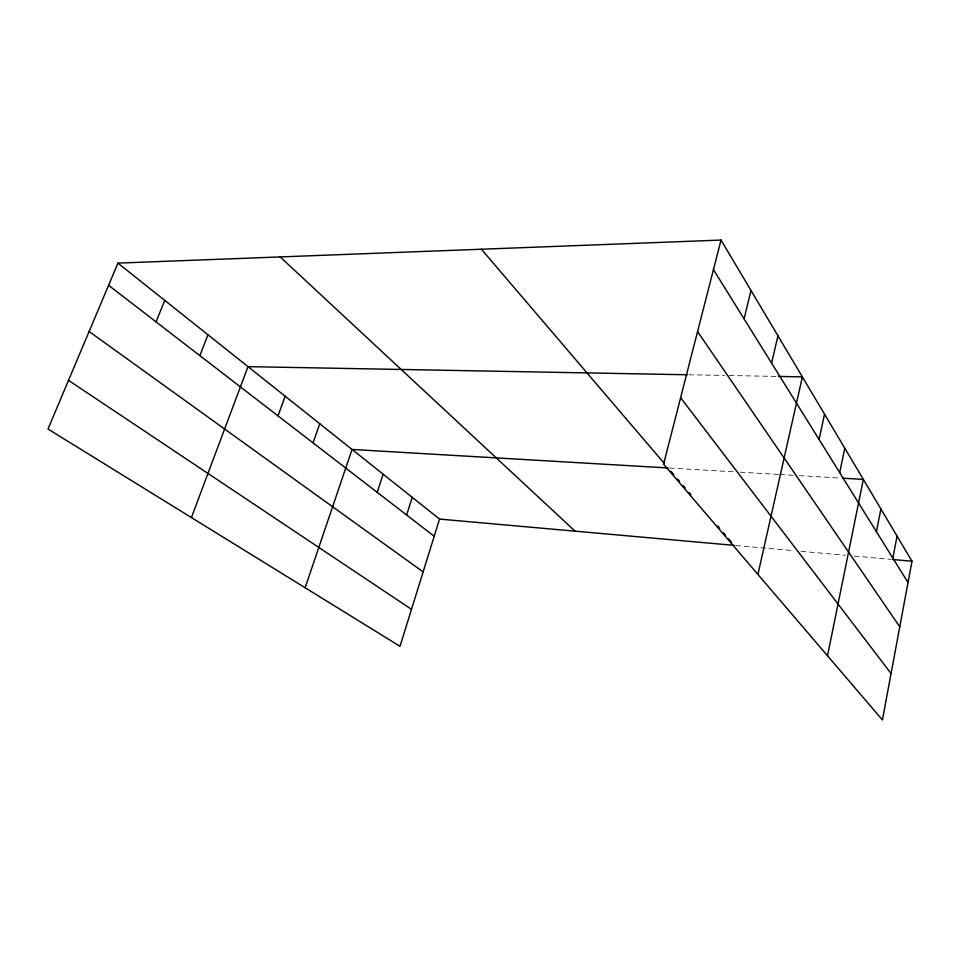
<?xml version="1.0" encoding="UTF-8"?>
<svg xmlns="http://www.w3.org/2000/svg" width="960" height="960" viewBox="0 0 960 960"><rect width="100%" height="100%" fill="white"/><g stroke="black" fill="none" stroke-linecap="round" stroke-linejoin="round"><path stroke-width="0.72" stroke-dasharray="4.8 3.6" d="M688.824 374.784L724.656 375.444M729.144 375.528L776.964 376.416M669.636 468.06L734.22 471.84M740.124 472.188L778.512 474.432M779.988 474.516L793.272 475.296M799.224 475.644L840.972 478.092M735.732 545.496L793.668 550.668M801.072 551.328L845.46 555.288M854.328 556.08L891.3 559.38"/><path stroke-width="1.44" d="M721.02 240.072L912 561.228L882.408 719.928L663.576 464.172L721.02 240.072L117.936 263.124L48 429.036L400.008 646.32L439.536 519.072L117.936 263.124M892.848 558.12L897.06 536.112M876.42 531.684L880.896 508.932M827.508 655.764L863.34 479.4L842.472 478.176M839.676 472.596L844.788 448.212M819.06 439.452L824.556 414.168M757.908 574.416L802.38 376.884L778.464 376.44M771.588 363.108L777.972 335.856M744.072 318.84L751.008 290.496M406.62 514.992L412.248 497.352M377.184 492.312L383.148 474.192M305.124 587.76L352.056 449.448L668.172 467.964M313.056 442.884L319.764 423.744M278.04 415.884L285.156 396.216M191.424 517.572L247.992 366.636L687.336 374.76M199.86 355.644L207.972 334.788M156.06 321.876L164.748 300.396M439.536 519.072L734.256 545.364M892.776 559.512L912 561.228M68.52 380.364L411.504 609.324M89.112 331.5L423.132 571.896M108.588 285.288L434.196 536.256M280.176 256.932L575.064 531.168M481.416 249.228L664.344 463.488M671.016 471.3L673.86 474.636M677.652 479.076L679.548 481.296M683.34 485.748L685.236 487.968M689.04 492.408L690.936 494.628M717.732 526.02L719.676 528.3M723.564 532.848L725.508 535.128M728.424 538.536L731.34 541.956M680.616 397.692L891.06 673.536M697.56 331.584L899.76 626.832M713.448 269.604L908.028 582.528"/></g></svg>
